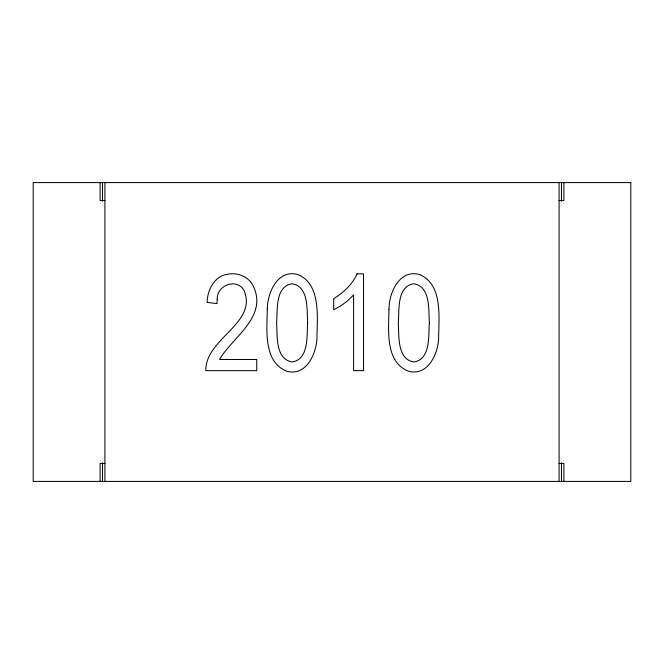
<?xml version="1.0" encoding="UTF-8"?>
<svg xmlns="http://www.w3.org/2000/svg" width="664" height="664" viewBox="0 0 664 664"><rect width="100%" height="100%" fill="white"/><g stroke="black" fill="none" stroke-linecap="round" stroke-linejoin="round"><path stroke-width="1" d="M104.912 200.528L100.131 200.528L100.131 182.6M559.088 200.528L563.869 200.528L563.869 182.6M104.912 463.472L100.131 463.472L100.131 481.4M559.088 463.472L563.869 463.472L563.869 481.4M561.478 182.6L561.478 201.275M561.478 462.725L561.478 481.4M559.088 182.6L559.088 481.4M104.912 182.6L104.912 481.4M102.522 182.6L102.522 201.209M102.522 462.791L102.522 481.4M307.656 322.853C306.635 335.32 309.258 359.058 292.359 361.971C275.079 359.407 277.51 335.453 276.606 322.853C277.668 310.437 274.954 286.732 291.778 283.744C309.175 286.184 306.776 310.246 307.656 322.853M429.342 322.853C428.33 335.32 430.953 359.058 414.054 361.971C396.773 359.407 399.205 335.453 398.3 322.853C399.363 310.437 396.649 286.732 413.473 283.744C430.87 286.184 428.471 310.246 429.342 322.853M267.285 309.225C267.044 329.676 263.052 362.112 286.972 371.292C306.768 376.397 316.96 352.717 316.977 336.548C317.251 316.072 320.944 283.569 297.314 274.381C277.461 269.377 267.318 293.015 267.285 309.225M388.971 309.225C388.731 329.676 384.738 362.112 408.667 371.292C428.454 376.397 438.655 352.717 438.663 336.548C438.937 316.072 442.639 283.569 419.001 274.381C399.155 269.377 389.013 293.015 388.971 309.225M217.228 299.489L217.003 303.606L207.068 302.369C207.434 289.919 214.422 275.842 227.984 274.141C238.168 272.315 249.34 276.888 253.548 286.724C267.609 317.035 232.666 337.005 219.485 359.49L256.744 359.49L256.744 370.661L205.823 370.661C205.11 338.399 258.636 322.97 243.729 289.828C235.869 277.652 216.506 285.686 217.228 299.489M357.091 273.809C352.41 284.474 343.471 292.592 333.726 298.642L333.726 309.822L340.981 305.722L347.662 300.75L353.597 294.916L353.597 370.661L363.532 370.661L363.532 273.809L357.091 273.809M630.8 182.6L33.2 182.6L33.2 481.4L630.8 481.4L630.8 182.6"/></g></svg>
